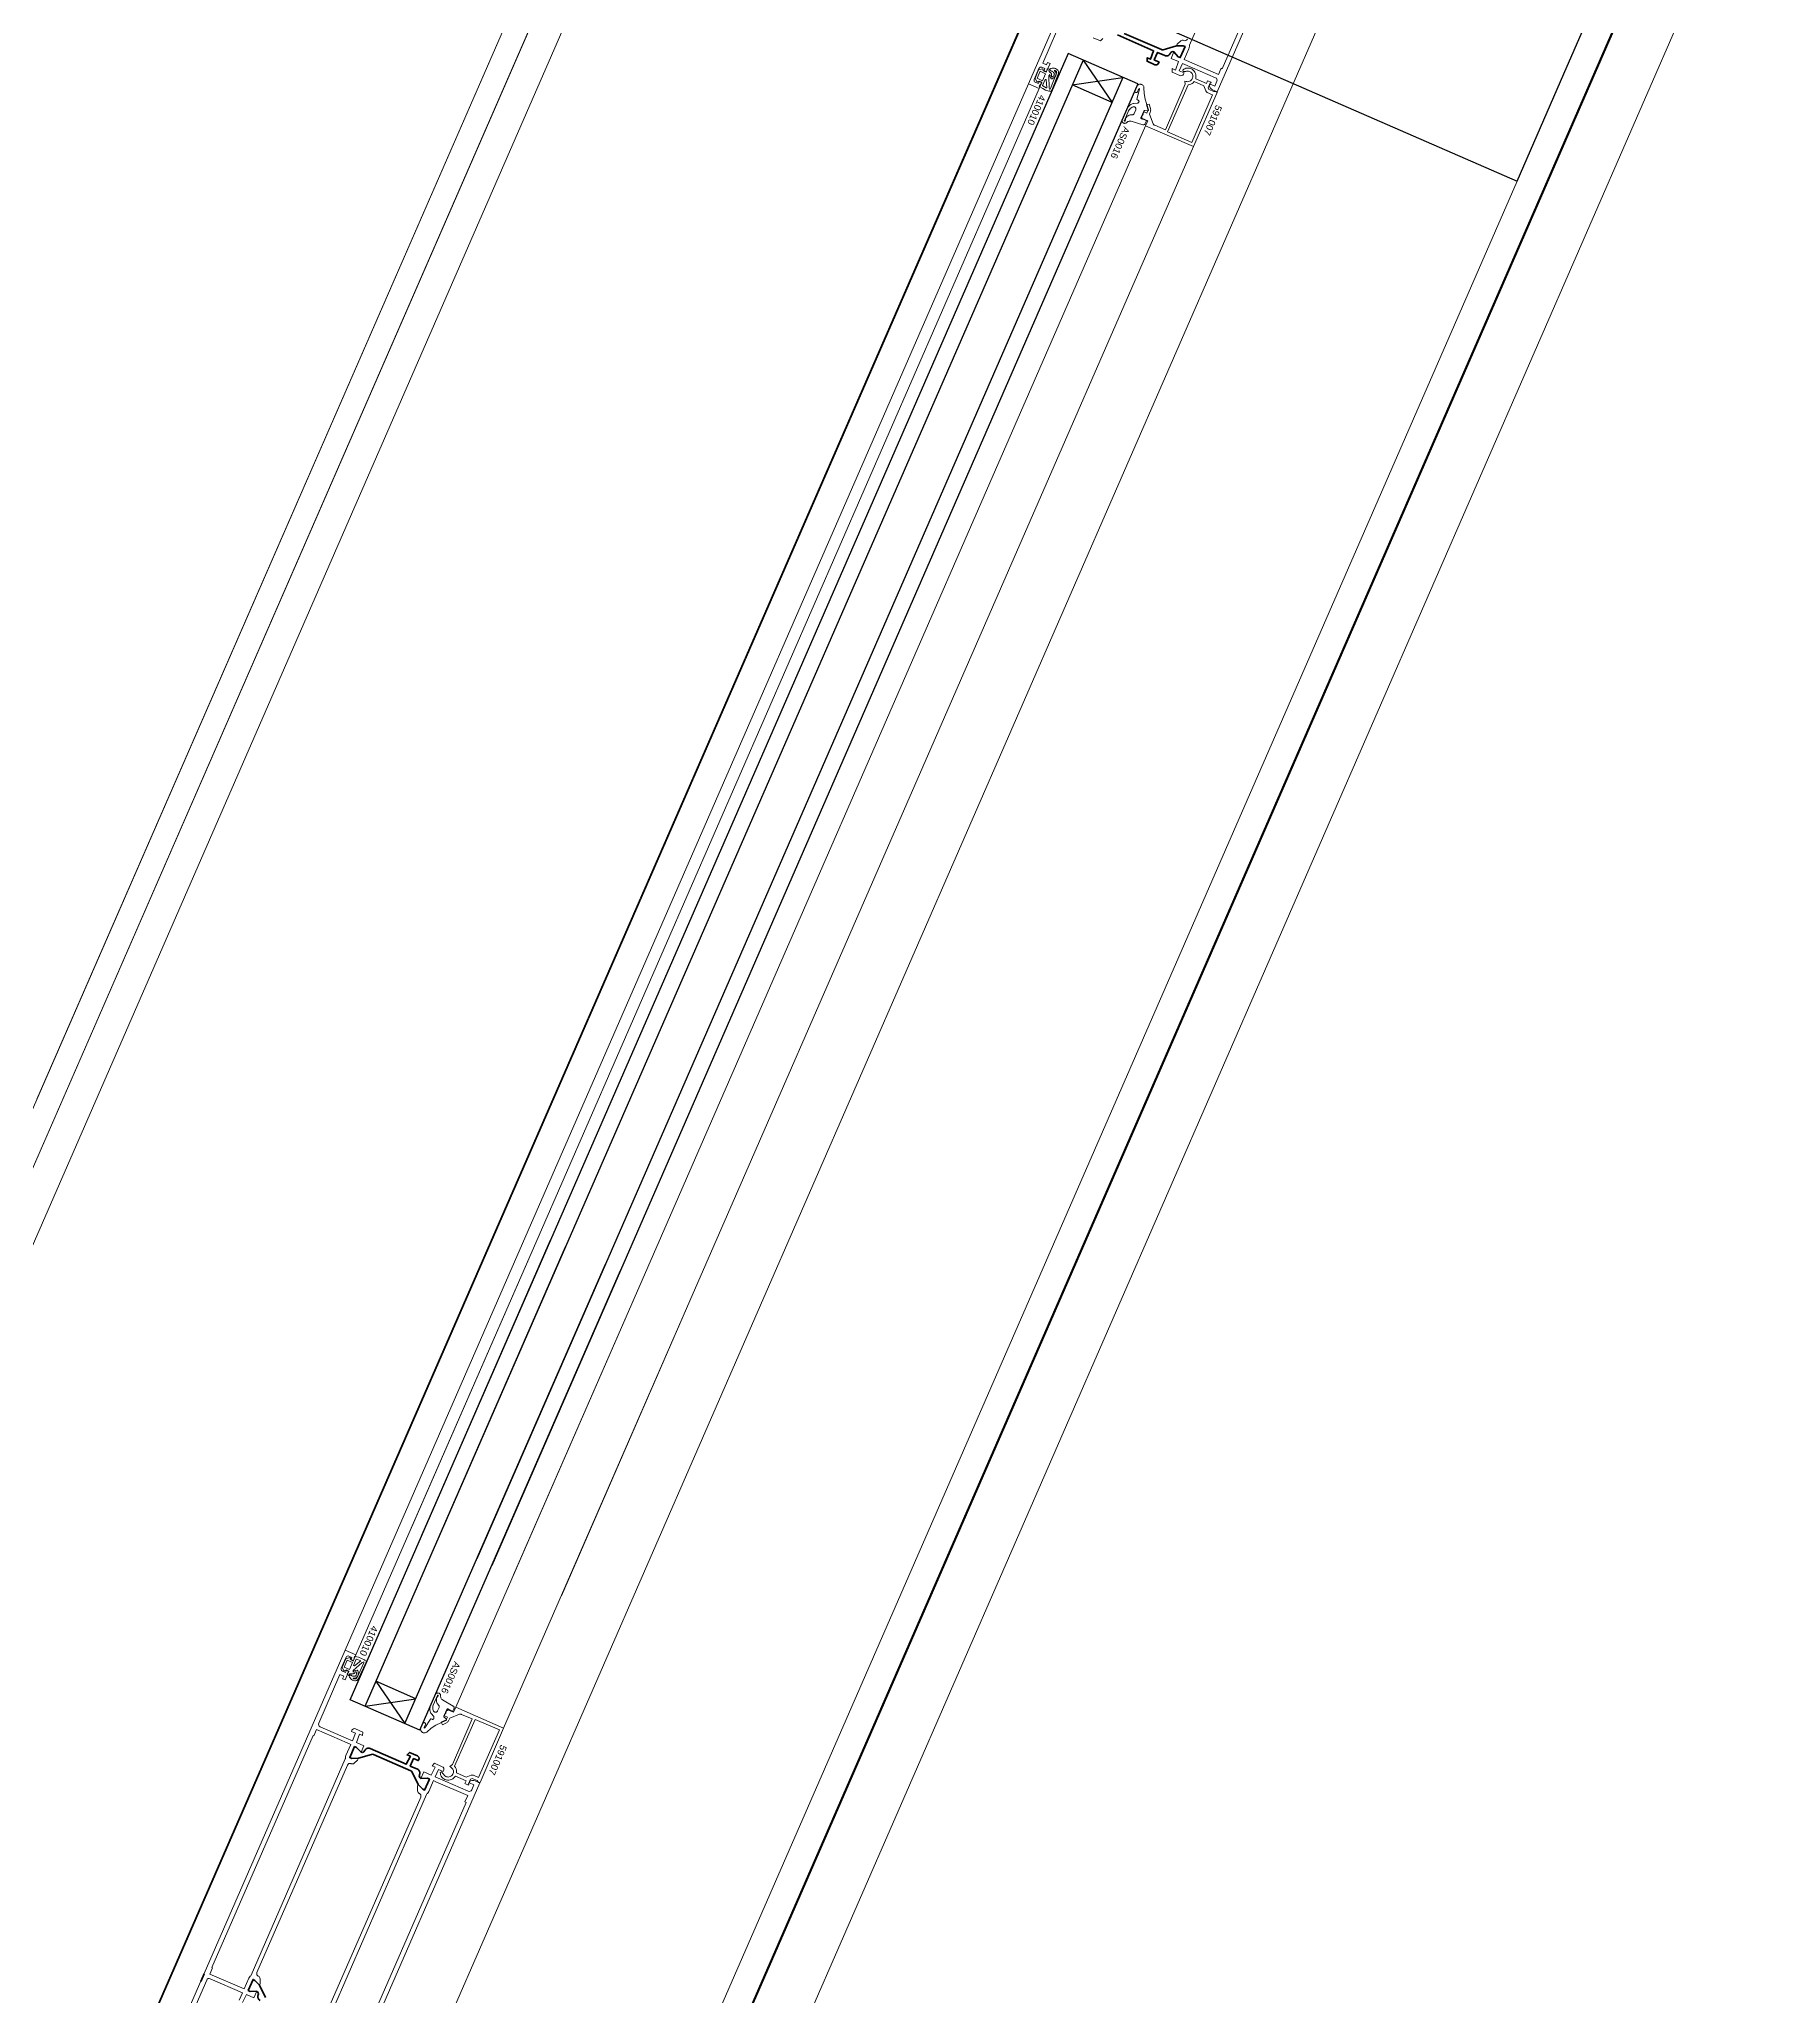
# Model space of a CAD drawing. Header units: millimetres. Extents: x -37281 to 954596, y -59787 to 956680.
# Drawn here: x 6344 to 6984, y -12874 to -12154 of the extents above; entities that cross this region are included whole.
import ezdxf
from ezdxf.enums import TextEntityAlignment as Align

# ---------------------------------------------------------------- set-up
doc = ezdxf.new("R2010")
doc.units = ezdxf.units.MM
doc.header["$MEASUREMENT"] = 0
doc.linetypes.add('Dot & Dashed', pattern=[670.277762, 352.777767, -176.388884, 0, -141.111112])
doc.linetypes.add('Double Dashed', pattern=[1093.611073, 529.166651, -211.666656, 141.111112, -211.666656])
for name, color, linetype, lineweight in [('0_Pen_No__2', 8, 'Continuous', 15), ('0_Pen_No__5', 7, 'Continuous', 25), ('0_Pen_No__6', 7, 'Continuous', 35), ('0_Pen_No__7', 7, 'Continuous', 35), ('0_Pen_No__9', 7, 'Continuous', 13), ('New_A-20-M_Floor_Slab_Pen_No__89', 8, 'Continuous', 20), ('New_A-20-M_Roof_Pen_No__93', 8, 'Continuous', 13), ('New_A-25-M_Curtain_Wall_Pen_No__90', 8, 'Continuous', 20), ('New_A-25-M_Wall_Ext_Pen_No__87', 8, 'Continuous', 20), ('New_ArchiCAD Windows_Pen_No__3', 7, 'Continuous', 18), ('New_ArchiCAD Zone Stamps_Pen_No__9', 7, 'Continuous', 13)]:
    doc.layers.add(name, color=color, linetype=linetype, lineweight=lineweight)
for name, color, linetype, lineweight, true_color in [('0_Pen_No__40', 7, 'Continuous', 35, 0x2a2a2a), ('New_A-15-MG_Structural_Grid_Phase_2_Pen_No__222', 7, 'Continuous', 13, 0x65af33), ('New_A-25-M_Curtain_Wall_Pen_No__69', 7, 'Continuous', 20, 0x606060), ('New_A-35-M_FFE-Zone_Pen_No__74', 7, 'Continuous', 20, 0x606060), ('New_ArchiCAD Windows_Pen_No__23', 7, 'Continuous', 30, 0x2a2a2a)]:
    doc.layers.add(name, color=color, linetype=linetype, lineweight=lineweight, true_color=true_color)
for name, color, linetype in [('New_A-15-MG_Structural_Grid_Phase_2', 7, 'Continuous'), ('New_A-20-M_Floor_Slab', 7, 'Continuous'), ('New_A-20-M_Roof', 7, 'Continuous'), ('New_A-25-M_Curtain_Wall', 7, 'Continuous'), ('New_A-25-M_Wall_Ext', 7, 'Continuous'), ('New_A-35-M_FFE-Zone', 7, 'Continuous'), ('New_ArchiCAD Windows', 7, 'Continuous')]:
    doc.layers.add(name, color=color, linetype=linetype)
doc.styles.add('GENERATED_STYLE_2', font='')
doc.styles.add('GENERATED_STYLE_3', font='')
doc.styles.add('GENERATED_STYLE_4', font='')
doc.styles.get('GENERATED_STYLE_2').set_extended_font_data('Arial', bold=True)
doc.styles.get('GENERATED_STYLE_3').set_extended_font_data('Arial')
doc.styles.get('GENERATED_STYLE_4').set_extended_font_data('Swis721 BT')

# ---------------------------------------------------------------- blocks, each defined once
blk = doc.blocks.new('Wall_2_3', base_point=(10092.6, -4631.3))
at = {"layer": 'New_A-25-M_Wall_Ext_Pen_No__87', "linetype": 'Continuous', "flags": 128}
for points in [[(10000.93, -4591.33), (2142.47, -22613.27)], [(2234.14, -22653.24), (10092.6, -4631.3)]]:
    blk.add_lwpolyline(points, dxfattribs=at)
blk = doc.blocks.new('Wall_4_3', base_point=(9982.59, -4632.6))
at = {"layer": 'New_A-25-M_Wall_Ext_Pen_No__87', "linetype": 'Continuous', "flags": 128}
for points in [[(4871.77, -16353.33), (9982.59, -4632.6)], [(7915.52, -8960.24), (4720.52, -16287.38)]]:
    blk.add_lwpolyline(points, dxfattribs=at)
blk = doc.blocks.new('Single Office_INB 2109_12_3', base_point=(3821.58, -12313.92))
at = {"layer": 'New_A-35-M_FFE-Zone_Pen_No__74', "linetype": 'Continuous'}
blk.add_line((5685.92, -14051.7), (6587.02, -11985.19), dxfattribs=at)
at = {"layer": 'New_ArchiCAD Zone Stamps_Pen_No__9'}
for tag, height, style, p in [('ROOM_NAME', 250, 'GENERATED_STYLE_2', (3482.69, -10969.69)), ('zoneNameLine2', 250, 'GENERATED_STYLE_2', (3294.26, -11401.82)), ('ROOM_NUMBER', 200, 'GENERATED_STYLE_3', (3105.83, -11822.52)), ('measuredAreaCode', 200, 'GENERATED_STYLE_3', (2948.8, -12182.63)), ('DUMMY_649', 200, 'GENERATED_STYLE_3', (3256.2, -12316.68)), ('DUMMY_650', 200, 'GENERATED_STYLE_3', (3605.72, -12469.08)), ('DUMMY_651', 133.33, 'GENERATED_STYLE_3', (3885.01, -12575.63))]:
    blk.add_attdef(tag, text='', height=height, rotation=336.44041, dxfattribs=dict(at, style=style)).set_placement(p, align=Align.TOP_LEFT)
blk = doc.blocks.new('Slab_4_3', base_point=(-34879.65, -33019.01))
at = {"layer": 'New_A-20-M_Floor_Slab_Pen_No__89', "linetype": 'Continuous', "flags": 128}
blk.add_lwpolyline([(19341.14, -30335.29), (10989.45, -26693.54), (10933.09, -26822.78), (1863.41, -22867.95), (9871.66, -4502.51), (4224.74, -2040.17), (4132.95, -2000.14), (2145.42, -6558.18), (-3141.98, -4252.62), (-10743.58, -11326.43), (-11126.43, -10915.01), (-34879.65, -33019.01)], dxfattribs=at)
blk = doc.blocks.new('Slab_8_3', base_point=(10933.09, -26822.78))
at = {"layer": 'New_A-20-M_Floor_Slab_Pen_No__89', "linetype": 'Continuous', "flags": 128}
blk.add_lwpolyline([(10933.09, -26822.78), (1863.41, -22867.95), (9871.66, -4502.51), (18941.33, -8457.33)], close=True, dxfattribs=at)
blk = doc.blocks.new('Triple Window 19[15]_3')
at = {"layer": 'New_ArchiCAD Windows_Pen_No__23', "linetype": 'Continuous'}
for p, q in [((6904.45, -12167.1), (6921.64, -12127.69)), ((6713.1, -12130.58), (6887.26, -12206.52)), ((6887.26, -12206.52), (6904.45, -12167.1))]:
    blk.add_line(p, q, dxfattribs=at)
at = {"layer": 'New_ArchiCAD Windows_Pen_No__3', "linetype": 'Continuous'}
for p, q in [((6958.76, -11154.4), (6019.46, -13308.51)), ((7293.33, -11300.29), (6354.03, -13454.4)), ((6713.1, -12130.58), (6375.55, -12904.68)), ((6549.71, -12980.63), (6887.26, -12206.52))]:
    blk.add_line(p, q, dxfattribs=at)
blk = doc.blocks.new('Wall_139_3', base_point=(10165.92, -4712.54))
at = {"layer": 'New_ArchiCAD Windows', "color": 251, "linetype": 'Continuous', "lineweight": 20, "true_color": 0x606060}
blk.add_blockref('Triple Window 19[15]_3', (0, 0), dxfattribs=at)
blk = doc.blocks.new('Morph_1_3')
at = {"layer": 'New_A-20-M_Roof_Pen_No__93', "linetype": 'Continuous', "flags": 128}
blk.add_lwpolyline([(2064.53, -22792.01), (10012.82, -4564.06)], dxfattribs=at)
blk = doc.blocks.new('Beam_4_3', base_point=(10000.93, -4591.33))
at = {"layer": 'New_A-25-M_Curtain_Wall_Pen_No__69', "linetype": 'Dot & Dashed'}
blk.add_line((10000.93, -4591.33), (2142.47, -22613.27), dxfattribs=at)
at = {"layer": 'New_A-25-M_Curtain_Wall_Pen_No__90', "linetype": 'Continuous'}
for p, q in [((10000.93, -4591.33), (2142.47, -22613.27)), ((10203.2, -4679.52), (2344.74, -22701.46))]:
    blk.add_line(p, q, dxfattribs=at)
blk = doc.blocks.new('Standard grid marker[55]_3', base_point=(12179.47, 840.07))
at = {"layer": 'New_A-15-MG_Structural_Grid_Phase_2_Pen_No__222', "linetype": 'Double Dashed'}
blk.add_line((11800.31, -29.45), (-2469.84, -32755.44), dxfattribs=at)
at = {"layer": 'New_A-15-MG_Structural_Grid_Phase_2_Pen_No__222', "style": 'GENERATED_STYLE_4'}
for tag, p in [('AC_MarkerText_1_0', (11806.43, 1584.91)), ('AC_MarkerText_1_1', (-3621.73, -33796.76))]:
    blk.add_attdef(tag, text='', height=350, rotation=336.44041, dxfattribs=at).set_placement(p, align=Align.MIDDLE_CENTER)

msp = doc.modelspace()

# ---------------------------------------------------------------- linework, layer by layer
at = {"layer": '0_Pen_No__2', "linetype": 'Continuous', "flags": 128}
for points in [[(6720.76, -12145.37), (6712.96, -12163.24), (6714.34, -12163.84), (6714.74, -12162.93), (6715.65, -12163.33), (6714.25, -12166.53), (6713.34, -12166.13), (6713.74, -12165.22), (6712.64, -12164.74, 0.414214), (6711.58, -12165.15), (6709.83, -12169.18, 0.414214), (6710.24, -12170.24), (6711.34, -12170.72), (6711.74, -12169.8), (6712.66, -12170.2), (6711.66, -12172.49), (6707.72, -12170.77), (6771.67, -12024.11)], [(6766.84, -12157.02, -0.112281), (6766.92, -12156.59), (6801.56, -12077.15, -0.112281), (6801.82, -12076.79, 0.112281), (6802.36, -12076.06), (6804.1, -12072.07), (6816.66, -12077.55), (6815.66, -12079.84), (6816.12, -12080.04), (6778.95, -12165.29), (6778.49, -12165.09), (6777.49, -12167.38), (6765.81, -12162.28)], [(6766.15, -12154.36, -0.414214), (6764.83, -12154.88), (6764.78, -12154.85, 0.294108), (6763.71, -12155.03), (6762.39, -12156.21), (6762.11, -12156.86), (6764.53, -12156.82), (6765.26, -12157.14), (6763.5, -12161.17), (6762.77, -12160.85), (6761.15, -12159.06), (6760.11, -12161.44), (6762.86, -12162.64), (6761.75, -12165.75), (6760.55, -12165.23), (6760.47, -12166.5), (6763.36, -12167.76, 0.414214), (6764.67, -12167.25), (6764.87, -12166.79), (6763.13, -12166.03), (6764.33, -12163.28), (6765.23, -12163.67), (6776.43, -12168.55, -0.414214), (6776.95, -12169.87), (6776.15, -12171.7), (6774.5, -12170.98), (6774.1, -12171.37), (6774.31, -12171.9, 0.198912), (6775.37, -12173), (6777.11, -12173.76), (6821.07, -12072.93)], [(6735.04, -12154.11), (6734.16, -12155.03), (6731.46, -12153.85, -0.414214)], [(6765.81, -12162.28), (6764.93, -12161.9), (6766.67, -12157.92, 0.112281), (6766.84, -12157.02)], [(6418.88, -12875.9), (6420.4, -12872.96), (6423.15, -12874.16), (6424.19, -12871.78), (6421.77, -12871.82), (6421.04, -12871.5), (6422.8, -12867.46), (6423.53, -12867.78), (6425.15, -12869.58), (6425.43, -12868.94), (6425.4, -12867.17, 0.294108), (6424.8, -12866.26), (6424.75, -12866.24, -0.414214), (6424.23, -12864.93), (6457.49, -12788.66, -0.414214), (6458.8, -12788.14), (6458.85, -12788.17, 0.294108), (6459.92, -12787.99), (6461.24, -12786.81), (6461.52, -12786.16), (6459.1, -12786.2), (6458.37, -12785.88), (6460.13, -12781.85), (6460.86, -12782.17), (6462.48, -12783.96), (6463.52, -12781.58), (6460.77, -12780.38), (6461.89, -12777.27), (6463.08, -12777.79), (6463.16, -12776.52), (6460.46, -12775.34, 0.414214), (6459.14, -12775.86), (6458.94, -12776.31), (6460.5, -12776.99), (6459.3, -12779.74), (6457.88, -12779.12), (6447.48, -12774.59, -0.414214), (6446.96, -12773.27), (6454.75, -12755.4), (6456.13, -12756), (6455.73, -12756.91), (6456.65, -12757.31), (6458.05, -12754.1), (6457.13, -12753.7), (6456.73, -12754.62), (6455.63, -12754.14, -0.414214), (6455.22, -12753.09), (6456.97, -12749.05, -0.414214), (6458.03, -12748.64), (6459.13, -12749.12), (6458.73, -12750.04), (6459.64, -12750.44), (6460.64, -12748.15), (6456.7, -12746.43), (6392.75, -12893.09)], [(6451.18, -12876.68), (6484.44, -12800.41, 0.414214), (6483.92, -12799.1), (6483.87, -12799.07, -0.294108), (6483.27, -12798.17), (6483.24, -12796.4), (6483.52, -12795.76), (6485.14, -12797.55), (6485.87, -12797.87), (6487.63, -12793.84), (6486.9, -12793.52), (6484.48, -12793.56), (6485.52, -12791.17), (6488.27, -12792.37), (6489.79, -12789.44), (6488.59, -12788.91), (6489.47, -12787.99), (6492.36, -12789.25, -0.414214), (6492.88, -12790.56), (6492.68, -12791.02), (6490.93, -12790.26), (6489.73, -12793.01), (6490.63, -12793.4), (6501.83, -12798.29, 0.414214), (6503.15, -12797.77), (6503.95, -12795.94), (6502.3, -12795.22), (6502.31, -12794.67), (6502.84, -12794.46, -0.198912), (6504.37, -12794.49), (6506.11, -12795.24), (6462.14, -12896.07)], [(6486.86, -12799.11, 0.112281), (6486.59, -12799.46), (6451.96, -12878.9, 0.112281), (6451.87, -12879.34, -0.112281), (6451.7, -12880.23), (6449.96, -12884.22), (6462.52, -12889.7), (6463.52, -12887.4), (6463.98, -12887.6), (6501.15, -12802.36), (6500.69, -12802.16), (6501.69, -12799.86), (6490.01, -12794.77)], [(6490.01, -12794.77), (6489.13, -12794.39), (6487.4, -12798.38, -0.112281), (6486.86, -12799.11)], [(6398, -12885.56), (6405.79, -12867.68, -0.414214), (6407.11, -12867.17), (6418.93, -12872.32), (6417.73, -12875.07)]]:
    msp.add_lwpolyline(points, format="xyb", dxfattribs=at)
for points in [[(6764.59, -12166.26), (6764.39, -12165.73), (6764.76, -12165.46), (6765.17, -12165.26), (6765.6, -12165.11), (6766.05, -12165.04), (6766.51, -12165.03), (6766.97, -12165.1), (6767.41, -12165.23), (6767.86, -12165.47), (6768.26, -12165.78), (6768.61, -12166.16), (6768.89, -12166.58), (6769.09, -12167.05), (6769.22, -12167.54), (6769.27, -12168.05), (6769.23, -12168.56), (6769.17, -12168.94), (6773.11, -12170.66), (6773.55, -12169.65), (6774.83, -12170.21), (6774.67, -12170.58), (6774.49, -12170.5), (6773.73, -12172.24), (6773.99, -12172.9), (6775.78, -12173.68), (6776.69, -12173.58), (6777, -12174), (6768.33, -12193.89), (6750.73, -12186.21), (6751.53, -12184.38), (6749.42, -12183.46), (6749.37, -12182.57), (6749.5, -12182.48), (6749.62, -12182.36), (6749.71, -12182.23), (6749.79, -12182.08), (6749.84, -12181.93), (6749.86, -12181.77), (6749.86, -12181.6), (6749.83, -12181.44), (6750.24, -12181.09), (6751.24, -12181.53), (6751.7, -12180.47), (6751.14, -12178.56), (6752.1, -12178.28), (6752.56, -12179.84), (6752.62, -12180.12), (6752.64, -12180.39), (6752.62, -12180.67), (6752.57, -12180.95), (6752.48, -12181.21), (6752.16, -12181.93), (6753.56, -12185.49), (6753.63, -12185.63), (6753.72, -12185.76), (6753.83, -12185.88), (6753.96, -12185.97), (6754.1, -12186.05), (6758.02, -12187.76)], [(6758.02, -12187.76), (6765.33, -12170.98), (6765.2, -12169.82), (6765.63, -12169.95), (6765.96, -12170.01), (6766.29, -12170.02), (6766.62, -12169.97), (6766.94, -12169.86), (6767.23, -12169.7), (6767.5, -12169.5), (6767.72, -12169.25), (6767.9, -12168.97), (6768.03, -12168.66), (6768.1, -12168.34), (6768.12, -12168), (6768.08, -12167.67), (6767.98, -12167.35), (6767.83, -12167.06), (6767.63, -12166.79), (6767.39, -12166.56), (6767.12, -12166.37), (6766.81, -12166.23), (6766.49, -12166.15), (6766.16, -12166.12), (6765.83, -12166.15), (6765.51, -12166.24), (6764.59, -12166.26)], [(6492.09, -12791.17), (6491.57, -12791.38), (6491.63, -12791.84), (6491.75, -12792.28), (6491.94, -12792.7), (6492.2, -12793.08), (6492.51, -12793.42), (6492.86, -12793.71), (6493.26, -12793.94), (6493.74, -12794.1), (6494.24, -12794.19), (6494.75, -12794.19), (6495.26, -12794.1), (6495.74, -12793.94), (6496.19, -12793.69), (6496.59, -12793.38), (6496.94, -12793.01), (6497.18, -12792.7), (6501.12, -12794.42), (6500.68, -12795.43), (6501.96, -12795.99), (6502.12, -12795.62), (6501.94, -12795.54), (6502.7, -12793.8), (6503.36, -12793.54), (6505.15, -12794.32), (6505.7, -12795.06), (6506.21, -12795.01), (6514.89, -12775.11), (6497.29, -12767.44), (6496.49, -12769.27), (6494.38, -12768.35), (6493.69, -12768.92), (6493.71, -12769.08), (6493.71, -12769.25), (6493.68, -12769.41), (6493.62, -12769.56), (6493.54, -12769.7), (6493.44, -12769.83), (6493.31, -12769.94), (6493.18, -12770.02), (6493.2, -12770.57), (6494.2, -12771.01), (6493.74, -12772.06), (6491.96, -12772.95), (6492.4, -12773.84), (6493.86, -12773.12), (6494.1, -12772.97), (6494.32, -12772.8), (6494.51, -12772.6), (6494.68, -12772.37), (6494.81, -12772.12), (6495.12, -12771.4), (6498.68, -12770.01), (6498.84, -12769.96), (6498.99, -12769.94), (6499.15, -12769.94), (6499.31, -12769.97), (6499.46, -12770.02), (6503.38, -12771.73)], [(6503.38, -12771.73), (6496.06, -12788.5), (6495.13, -12789.2), (6495.51, -12789.43), (6495.78, -12789.63), (6496.01, -12789.87), (6496.2, -12790.14), (6496.33, -12790.44), (6496.42, -12790.77), (6496.45, -12791.1), (6496.42, -12791.43), (6496.33, -12791.75), (6496.19, -12792.06), (6496.01, -12792.33), (6495.77, -12792.57), (6495.5, -12792.77), (6495.21, -12792.91), (6494.89, -12793.01), (6494.55, -12793.05), (6494.22, -12793.03), (6493.9, -12792.95), (6493.59, -12792.82), (6493.31, -12792.64), (6493.06, -12792.42), (6492.86, -12792.15), (6492.7, -12791.86), (6492.09, -12791.17)]]:
    msp.add_lwpolyline(points, dxfattribs=at)
for points in [[(6758.82, -12188.43), (6767.71, -12192.31), (6775.34, -12174.8), (6773.43, -12173.97), (6773.3, -12173.89), (6773.17, -12173.8), (6773.06, -12173.69), (6772.97, -12173.56), (6772.9, -12173.42), (6772.18, -12171.56), (6768.59, -12170), (6768.24, -12170.38), (6767.82, -12170.69), (6767.36, -12170.93), (6766.86, -12171.09), (6766.35, -12171.17)], [(6504.41, -12771.86), (6513.31, -12775.73), (6505.67, -12793.24), (6503.76, -12792.41), (6503.61, -12792.36), (6503.46, -12792.33), (6503.3, -12792.33), (6503.15, -12792.35), (6503, -12792.4), (6501.14, -12793.12), (6497.56, -12791.56), (6497.6, -12791.04), (6497.54, -12790.52), (6497.4, -12790.02), (6497.18, -12789.55), (6496.89, -12789.12)]]:
    msp.add_lwpolyline(points, close=True, dxfattribs=at)
msp.add_lwpolyline([(6457.37, -12780.54), (6458.7, -12781.12), (6456.96, -12785.11, 0.112281), (6456.79, -12786, -0.112281), (6456.71, -12786.43), (6422.07, -12865.87, -0.112281), (6421.81, -12866.23, 0.112281), (6421.27, -12866.96), (6419.53, -12870.95), (6406.97, -12865.47), (6407.97, -12863.18), (6407.7, -12863.06), (6444.87, -12777.81), (6445.15, -12777.93), (6446.14, -12775.64)], format="xyb", close=True, dxfattribs=at)
at = {"layer": '0_Pen_No__40', "linetype": 'Continuous'}
for p, q in [((9735.36, -5700.74), (2596.69, -22071.98)), ((6404.81, -12865.42), (6403.62, -12868.17))]:
    msp.add_line(p, q, dxfattribs=at)
at = {"layer": '0_Pen_No__5', "linetype": 'Continuous'}
for p, q in [((6722.27, -12159.66), (6532.11, -12595.76)), ((6727.77, -12162.06), (6537.61, -12598.16)), ((6747.93, -12170.86), (6722.27, -12159.66)), ((6727.77, -12162.06), (6738.44, -12177.62)), ((6742.43, -12168.46), (6552.28, -12604.55)), ((6747.93, -12170.86), (6557.78, -12606.95)), ((6723.77, -12171.23), (6742.43, -12168.46)), ((6738.44, -12177.62), (6723.77, -12171.23)), ((6458.46, -12764.65), (6532.11, -12595.76)), ((6532.11, -12595.76), (6484.88, -12704.07)), ((6463.96, -12767.05), (6537.61, -12598.16)), ((6478.63, -12773.44), (6552.28, -12604.55)), ((6537.61, -12598.16), (6490.38, -12706.47)), ((6552.28, -12604.55), (6505.05, -12712.87)), ((6484.13, -12775.84), (6557.78, -12606.95)), ((6557.78, -12606.95), (6510.55, -12715.27)), ((6482.63, -12764.28), (6467.96, -12757.88)), ((6467.96, -12757.88), (6478.63, -12773.44)), ((6484.13, -12775.84), (6458.46, -12764.65)), ((6463.96, -12767.05), (6482.63, -12764.28))]:
    msp.add_line(p, q, dxfattribs=at)
at = {"layer": '0_Pen_No__6', "linetype": 'Continuous', "flags": 128}
for points in [[(6742.87, -12152.28), (6756.56, -12158.25, 0.176327), (6757.24, -12158.29), (6762.12, -12156.84), (6764.53, -12156.82), (6765.26, -12157.14), (6763.5, -12161.17), (6762.77, -12160.85), (6761.15, -12159.06, 0.414214), (6759.84, -12159.57), (6759.8, -12159.66, -0.414214), (6757.82, -12160.44), (6755.16, -12159.28), (6753.96, -12162.03), (6755.71, -12162.79), (6755.51, -12163.25, -0.414214), (6754.19, -12163.77), (6751.3, -12162.51), (6751.38, -12161.23), (6752.58, -12161.75), (6753.7, -12158.64), (6740.41, -12152.85, -0.414214)], [(6425.44, -12875.16, -0.414214), (6424.66, -12873.19), (6424.7, -12873.1, 0.414214), (6424.19, -12871.78), (6421.77, -12871.82), (6421.04, -12871.5), (6422.8, -12867.46), (6423.53, -12867.78), (6425.16, -12869.56), (6427.41, -12874.13, 0.176327)]]:
    msp.add_lwpolyline(points, format="xyb", dxfattribs=at)
msp.add_lwpolyline([(6463.8, -12783.45, -0.414214), (6462.48, -12783.96), (6460.86, -12782.17), (6460.13, -12781.85), (6458.37, -12785.88), (6459.1, -12786.2), (6461.51, -12786.18), (6466.39, -12784.73, -0.176327), (6467.08, -12784.77), (6480.76, -12790.74, -0.176327), (6481.26, -12791.21), (6483.51, -12795.78), (6485.14, -12797.55), (6485.87, -12797.87), (6487.63, -12793.84), (6486.9, -12793.52), (6484.48, -12793.56, -0.414214), (6483.96, -12792.24), (6484, -12792.15, 0.414214), (6483.23, -12790.18), (6480.57, -12789.02), (6481.77, -12786.27), (6483.51, -12787.03), (6483.71, -12786.57, 0.414214), (6483.19, -12785.25), (6480.31, -12783.99), (6479.43, -12784.92), (6480.62, -12785.44), (6479.1, -12788.38), (6465.81, -12782.58, 0.414214), (6463.84, -12783.36)], format="xyb", close=True, dxfattribs=at)
at = {"layer": '0_Pen_No__9', "linetype": 'Continuous'}
for p, q in [((6707.72, -12170.77), (6523.95, -12592.2)), ((6711.66, -12172.49), (6527.89, -12593.92)), ((6750.73, -12186.21), (6565.75, -12610.43)), ((6768.33, -12193.89), (6583.35, -12618.1)), ((6456.7, -12746.43), (6523.95, -12592.2)), ((6460.64, -12748.15), (6527.89, -12593.92)), ((6527.89, -12593.92), (6480.66, -12702.24)), ((6497.29, -12767.44), (6565.75, -12610.43)), ((6565.75, -12610.43), (6518.52, -12718.74)), ((6514.89, -12775.11), (6583.35, -12618.1)), ((6583.35, -12618.1), (6536.12, -12726.42))]:
    msp.add_line(p, q, dxfattribs=at)
at = {"layer": '0_Pen_No__9', "linetype": 'Continuous', "flags": 128}
for points in [[(6718.67, -12167.22), (6716.25, -12173.1), (6715.97, -12173.66), (6715.41, -12173.39), (6715.34, -12173.55), (6715.17, -12173.5), (6714.02, -12173.1), (6712.94, -12172.55), (6711.93, -12171.86), (6711.71, -12171.68), (6712.61, -12170.4), (6711.29, -12169.82), (6711.17, -12170.1), (6710.81, -12170.11), (6710.13, -12168.74), (6711.46, -12165.68), (6712.93, -12165.24), (6713.17, -12165.52), (6713.05, -12165.79), (6714.36, -12166.36), (6714.61, -12165.25), (6715.39, -12165.42), (6715.25, -12166.04), (6715.61, -12166.56), (6715.72, -12166.6), (6715.82, -12166.66), (6715.91, -12166.74), (6715.99, -12166.83), (6716.06, -12166.93), (6716.1, -12167.04), (6716.13, -12167.16), (6716.17, -12167.33), (6716.19, -12167.51), (6716.18, -12167.69), (6716.14, -12167.87), (6716.07, -12168.03), (6716.31, -12168.31), (6716.52, -12168.22), (6716.71, -12168.1), (6716.87, -12167.95), (6717.02, -12167.77), (6717.13, -12167.57), (6717.21, -12167.36), (6717.23, -12167.23), (6717.22, -12167.09), (6717.19, -12166.96), (6717.14, -12166.83), (6717.07, -12166.72), (6716.98, -12166.62), (6716.87, -12166.54), (6716.69, -12166.38), (6716.49, -12166.25), (6716.27, -12166.16), (6716.04, -12166.09), (6715.81, -12166.06), (6715.62, -12165.36), (6716, -12165.19), (6716.41, -12165.09), (6716.83, -12165.07), (6717.25, -12165.11), (6717.65, -12165.23), (6718.03, -12165.41), (6718.37, -12165.66), (6718.52, -12165.84), (6718.64, -12166.05), (6718.72, -12166.28), (6718.77, -12166.51), (6718.77, -12166.75), (6718.74, -12166.99)], [(6715.76, -12172.58), (6718.07, -12166.87), (6718.09, -12166.72), (6718.08, -12166.58), (6718.04, -12166.44), (6717.99, -12166.3), (6717.91, -12166.18), (6717.82, -12166.07), (6717.7, -12165.97), (6717.58, -12165.9), (6717.44, -12165.85), (6717.3, -12165.82), (6717.24, -12165.98), (6717.43, -12166.12), (6717.59, -12166.3), (6717.72, -12166.5), (6717.81, -12166.71), (6717.87, -12166.94), (6717.89, -12167.18), (6717.88, -12167.42), (6717.75, -12167.75), (6717.57, -12168.06), (6717.34, -12168.34), (6717.07, -12168.58), (6716.77, -12168.77), (6716.43, -12168.91), (6716.09, -12168.99), (6715.47, -12167.88), (6715.68, -12167.65), (6715.58, -12167.35), (6715.23, -12167.84), (6715.28, -12172.29), (6715.51, -12172.76), (6715.69, -12172.75)], [(6712.9, -12169.65), (6710.88, -12168.77), (6712, -12166.2), (6714.01, -12167.08)], [(6712.98, -12171.51), (6712.88, -12171.44), (6713.86, -12169.18), (6714.25, -12169.25), (6714.48, -12172.32), (6714.25, -12172.22)], [(6749.78, -12185.86), (6749.91, -12185.87), (6750.05, -12185.86), (6750.17, -12185.83), (6750.3, -12185.78), (6750.41, -12185.7), (6750.51, -12185.61), (6750.59, -12185.51), (6750.65, -12185.39), (6751, -12184.59), (6751.02, -12184.54), (6751.03, -12184.49), (6751.03, -12184.44), (6751.02, -12184.39), (6751, -12184.34), (6750.97, -12184.3), (6750.94, -12184.26), (6750.9, -12184.22), (6750.86, -12184.2), (6750.81, -12184.18), (6749.24, -12183.71), (6749.2, -12183.69), (6749.15, -12183.66), (6749.11, -12183.63), (6749.08, -12183.59), (6749.06, -12183.55), (6749.04, -12183.5), (6749.03, -12183.45), (6749.03, -12183.4), (6749.04, -12183.35), (6749.05, -12183.3), (6750.13, -12180.83), (6750.15, -12180.79), (6750.18, -12180.76), (6750.21, -12180.73), (6750.25, -12180.7), (6750.29, -12180.68), (6750.33, -12180.66), (6750.38, -12180.66), (6750.42, -12180.66), (6751.49, -12180.72), (6751.54, -12180.72), (6751.59, -12180.71), (6751.64, -12180.69), (6751.68, -12180.67), (6751.72, -12180.64), (6751.75, -12180.6), (6751.78, -12180.56), (6751.8, -12180.51), (6751.81, -12180.46), (6751.81, -12180.41), (6751.8, -12180.36), (6751.79, -12180.31), (6751.2, -12178.38), (6750.57, -12176.4), (6750.21, -12174.34), (6750.15, -12172.26), (6750.12, -12172.02), (6750.05, -12171.79), (6749.94, -12171.58), (6749.79, -12171.39), (6749.61, -12171.23), (6749.41, -12171.1), (6749.19, -12171), (6748.96, -12170.95), (6748.72, -12170.94), (6748.48, -12170.96), (6748.25, -12171.03), (6748.04, -12171.13), (6747.85, -12171.27), (6747.68, -12171.45), (6746.85, -12173.33), (6746.83, -12173.41), (6746.81, -12173.49), (6746.81, -12173.58), (6746.83, -12173.66), (6746.85, -12173.74), (6746.89, -12173.81), (6746.94, -12173.87), (6747.01, -12173.93), (6747.07, -12173.97), (6747.15, -12174.01), (6747.23, -12174.03), (6747.31, -12174.03), (6747.4, -12174.03), (6747.48, -12174.01), (6747.55, -12173.97), (6747.62, -12173.93), (6747.68, -12173.87), (6747.73, -12173.81), (6747.77, -12173.73), (6748.2, -12172.76), (6748.22, -12172.72), (6748.24, -12172.68), (6748.28, -12172.65), (6748.32, -12172.62), (6748.36, -12172.59), (6748.4, -12172.58), (6748.45, -12172.57), (6748.47, -12172.62), (6748.47, -12172.66), (6748.47, -12172.71), (6748.47, -12172.76), (6747.59, -12176.42), (6747.58, -12176.5), (6747.6, -12176.57), (6747.62, -12176.61), (6747.65, -12176.65), (6747.68, -12176.69), (6747.72, -12176.71), (6747.76, -12176.74), (6748.04, -12176.86), (6748.12, -12176.9), (6748.19, -12176.96), (6748.25, -12177.02), (6748.29, -12177.1), (6748.32, -12177.18), (6748.34, -12177.26), (6748.34, -12177.35), (6748.33, -12177.44), (6748.3, -12177.52), (6748.26, -12177.59), (6748.21, -12177.66), (6748.14, -12177.72), (6747.89, -12177.91), (6747.85, -12177.93), (6747.81, -12177.95), (6747.77, -12177.96), (6747.72, -12177.96), (6746.3, -12178.03), (6746.23, -12178.03), (6746.16, -12178.05), (6745.83, -12178.16), (6745.37, -12178.36), (6744.95, -12178.63), (6744.58, -12178.97), (6744.27, -12179.36), (6744.03, -12179.81), (6742.23, -12183.93), (6742.18, -12184.08), (6742.15, -12184.25), (6742.16, -12184.41), (6742.18, -12184.58), (6742.24, -12184.73), (6742.32, -12184.88), (6742.42, -12185.01), (6742.54, -12185.12), (6742.68, -12185.21), (6742.84, -12185.28), (6743, -12185.32), (6743.16, -12185.33), (6743.33, -12185.31), (6743.49, -12185.27), (6743.64, -12185.2), (6743.78, -12185.11), (6743.9, -12184.99), (6744.07, -12184.83), (6744.27, -12184.69), (6744.49, -12184.59), (6744.73, -12184.52), (6744.97, -12184.49), (6745.21, -12184.51), (6745.45, -12184.56)], [(6747.15, -12180.4), (6747.2, -12180.27), (6747.22, -12180.14), (6747.22, -12180), (6747.19, -12179.87), (6747.15, -12179.74), (6747.08, -12179.63), (6746.99, -12179.52), (6746.89, -12179.43), (6746.78, -12179.36), (6746.65, -12179.31), (6746.52, -12179.29), (6746.38, -12179.28), (6746.25, -12179.3), (6745.87, -12179.41), (6745.52, -12179.59), (6745.2, -12179.81), (6744.92, -12180.08), (6744.68, -12180.39), (6744.5, -12180.74), (6742.95, -12184.29), (6742.94, -12184.32), (6742.94, -12184.34), (6742.94, -12184.37), (6742.94, -12184.39), (6742.95, -12184.41), (6742.96, -12184.44), (6742.98, -12184.45), (6742.99, -12184.47), (6743.01, -12184.49), (6743.04, -12184.49), (6743.06, -12184.5), (6743.09, -12184.5), (6743.11, -12184.5), (6743.13, -12184.49), (6743.16, -12184.48), (6743.18, -12184.47), (6743.2, -12184.45), (6743.21, -12184.43), (6743.22, -12184.41), (6743.37, -12184.08), (6743.38, -12184.03), (6743.39, -12183.99), (6743.39, -12183.94), (6743.39, -12183.9), (6743.38, -12183.85), (6743.36, -12183.81), (6743.33, -12183.77), (6743.3, -12183.74), (6743.33, -12183.66), (6743.51, -12183.32), (6743.74, -12183.01), (6744.02, -12182.74), (6744.33, -12182.52), (6744.67, -12182.34), (6745.04, -12182.22), (6745.42, -12182.16), (6745.8, -12182.16), (6745.93, -12182.16), (6746.05, -12182.14), (6746.17, -12182.1), (6746.28, -12182.05), (6746.38, -12181.98), (6746.46, -12181.89), (6746.54, -12181.79), (6746.6, -12181.68)], [(6461.55, -12756.87), (6464.22, -12751.1), (6464.44, -12750.52), (6463.86, -12750.29), (6463.93, -12750.13), (6463.78, -12750.03), (6462.7, -12749.47), (6461.55, -12749.05), (6460.37, -12748.78), (6460.09, -12748.73), (6459.75, -12750.27), (6458.44, -12749.69), (6458.56, -12749.42), (6458.32, -12749.15), (6456.85, -12749.58), (6455.52, -12752.64), (6456.2, -12754.01), (6456.56, -12754), (6456.68, -12753.73), (6458, -12754.3), (6457.34, -12755.23), (6458, -12755.7), (6458.36, -12755.17), (6458.98, -12755.08), (6459.09, -12755.13), (6459.21, -12755.16), (6459.33, -12755.18), (6459.44, -12755.18), (6459.56, -12755.15), (6459.67, -12755.11), (6459.78, -12755.05), (6459.94, -12754.97), (6460.08, -12754.86), (6460.2, -12754.72), (6460.3, -12754.57), (6460.38, -12754.41), (6460.75, -12754.4), (6460.82, -12754.61), (6460.86, -12754.84), (6460.86, -12755.06), (6460.83, -12755.29), (6460.76, -12755.5), (6460.66, -12755.71), (6460.57, -12755.81), (6460.47, -12755.9), (6460.36, -12755.97), (6460.23, -12756.01), (6460.1, -12756.04), (6459.96, -12756.04), (6459.83, -12756.02), (6459.59, -12756), (6459.36, -12755.93), (6459.14, -12755.84), (6458.94, -12755.71), (6458.76, -12755.56), (6458.11, -12755.9), (6458.25, -12756.3), (6458.46, -12756.66), (6458.72, -12756.99), (6459.04, -12757.26), (6459.4, -12757.48), (6459.79, -12757.63), (6460.2, -12757.71), (6460.44, -12757.7), (6460.67, -12757.64), (6460.9, -12757.55), (6461.1, -12757.42), (6461.28, -12757.26), (6461.43, -12757.08)], [(6459.4, -12750.99), (6457.39, -12750.11), (6456.27, -12752.67), (6458.29, -12753.55)], [(6463.5, -12751.09), (6460.89, -12756.68), (6460.79, -12756.78), (6460.68, -12756.88), (6460.55, -12756.95), (6460.42, -12757), (6460.27, -12757.03), (6460.13, -12757.03), (6459.98, -12757.01), (6459.84, -12756.97), (6459.71, -12756.91), (6459.59, -12756.82), (6459.67, -12756.67), (6459.9, -12756.71), (6460.14, -12756.7), (6460.37, -12756.67), (6460.6, -12756.59), (6460.81, -12756.47), (6461, -12756.33), (6461.16, -12756.16), (6461.32, -12755.83), (6461.42, -12755.49), (6461.47, -12755.13), (6461.46, -12754.78), (6461.39, -12754.42), (6461.27, -12754.09), (6461.09, -12753.77), (6459.85, -12754.08), (6459.83, -12754.39), (6459.55, -12754.52), (6459.66, -12753.93), (6462.96, -12750.94), (6463.46, -12750.78), (6463.58, -12750.93)], [(6460.83, -12749.79), (6460.7, -12749.76), (6459.72, -12752.02), (6460.03, -12752.25), (6462.44, -12750.34), (6462.21, -12750.24)], [(6496.38, -12766.98), (6496.48, -12767.07), (6496.56, -12767.18), (6496.63, -12767.29), (6496.67, -12767.42), (6496.69, -12767.55), (6496.69, -12767.68), (6496.67, -12767.82), (6496.63, -12767.94), (6496.28, -12768.75), (6496.26, -12768.79), (6496.22, -12768.83), (6496.19, -12768.86), (6496.14, -12768.89), (6496.1, -12768.91), (6496.05, -12768.92), (6496, -12768.93), (6495.95, -12768.92), (6495.9, -12768.91), (6495.85, -12768.89), (6494.44, -12768.05), (6494.39, -12768.03), (6494.34, -12768.02), (6494.29, -12768.01), (6494.24, -12768.02), (6494.19, -12768.03), (6494.15, -12768.05), (6494.1, -12768.08), (6494.07, -12768.11), (6494.04, -12768.15), (6494.01, -12768.19), (6492.94, -12770.66), (6492.92, -12770.7), (6492.91, -12770.75), (6492.91, -12770.79), (6492.92, -12770.84), (6492.93, -12770.88), (6492.95, -12770.92), (6492.97, -12770.96), (6493, -12771), (6493.78, -12771.73), (6493.81, -12771.77), (6493.84, -12771.81), (6493.86, -12771.86), (6493.87, -12771.91), (6493.87, -12771.96), (6493.87, -12772.01), (6493.85, -12772.06), (6493.83, -12772.1), (6493.8, -12772.14), (6493.77, -12772.18), (6493.73, -12772.21), (6493.68, -12772.23), (6491.87, -12773.11), (6489.98, -12774), (6488.24, -12775.14), (6486.67, -12776.51), (6486.47, -12776.65), (6486.25, -12776.75), (6486.02, -12776.82), (6485.79, -12776.84), (6485.55, -12776.82), (6485.31, -12776.76), (6485.1, -12776.66), (6484.9, -12776.53), (6484.72, -12776.37), (6484.58, -12776.17), (6484.47, -12775.96), (6484.41, -12775.73), (6484.38, -12775.49), (6484.39, -12775.25), (6485.21, -12773.36), (6485.25, -12773.29), (6485.3, -12773.23), (6485.36, -12773.17), (6485.43, -12773.12), (6485.51, -12773.09), (6485.59, -12773.07), (6485.67, -12773.06), (6485.75, -12773.07), (6485.83, -12773.09), (6485.91, -12773.12), (6485.98, -12773.17), (6486.04, -12773.22), (6486.09, -12773.29), (6486.13, -12773.36), (6486.15, -12773.44), (6486.17, -12773.52), (6486.17, -12773.6), (6486.15, -12773.68), (6486.13, -12773.76), (6485.7, -12774.74), (6485.69, -12774.78), (6485.68, -12774.83), (6485.68, -12774.88), (6485.68, -12774.92), (6485.69, -12774.97), (6485.71, -12775.01), (6485.74, -12775.05), (6485.78, -12775.03), (6485.82, -12775.01), (6485.85, -12774.98), (6485.88, -12774.94), (6487.97, -12771.8), (6488.02, -12771.74), (6488.09, -12771.71), (6488.14, -12771.7), (6488.18, -12771.69), (6488.23, -12771.69), (6488.28, -12771.7), (6488.32, -12771.71), (6488.6, -12771.84), (6488.69, -12771.86), (6488.77, -12771.88), (6488.86, -12771.87), (6488.95, -12771.86), (6489.03, -12771.83), (6489.1, -12771.78), (6489.17, -12771.72), (6489.22, -12771.65), (6489.26, -12771.58), (6489.29, -12771.5), (6489.3, -12771.41), (6489.3, -12771.32), (6489.27, -12771.01), (6489.26, -12770.97), (6489.24, -12770.93), (6489.22, -12770.89), (6489.2, -12770.85), (6488.27, -12769.76), (6488.23, -12769.71), (6488.19, -12769.64), (6488.05, -12769.33), (6487.88, -12768.86), (6487.8, -12768.36), (6487.79, -12767.86), (6487.87, -12767.37), (6488.03, -12766.89), (6489.83, -12762.77), (6489.91, -12762.62), (6490.01, -12762.49), (6490.13, -12762.38), (6490.27, -12762.29), (6490.42, -12762.22), (6490.58, -12762.18), (6490.75, -12762.17), (6490.92, -12762.18), (6491.08, -12762.23), (6491.23, -12762.29), (6491.37, -12762.39), (6491.49, -12762.5), (6491.59, -12762.63), (6491.67, -12762.78), (6491.72, -12762.93), (6491.74, -12763.1), (6491.74, -12763.26), (6491.74, -12763.51), (6491.78, -12763.75), (6491.85, -12763.98), (6491.96, -12764.19), (6492.11, -12764.39), (6492.28, -12764.56), (6492.48, -12764.7)], [(6490.59, -12768.78), (6490.53, -12768.9), (6490.45, -12769), (6490.35, -12769.09), (6490.23, -12769.17), (6490.11, -12769.22), (6489.98, -12769.25), (6489.84, -12769.26), (6489.71, -12769.24), (6489.58, -12769.2), (6489.45, -12769.15), (6489.34, -12769.07), (6489.25, -12768.97), (6489.17, -12768.86), (6489, -12768.51), (6488.88, -12768.13), (6488.83, -12767.75), (6488.84, -12767.35), (6488.91, -12766.97), (6489.03, -12766.6), (6490.58, -12763.04), (6490.6, -12763.02), (6490.61, -12763), (6490.63, -12762.99), (6490.65, -12762.97), (6490.67, -12762.96), (6490.7, -12762.96), (6490.72, -12762.95), (6490.75, -12762.96), (6490.77, -12762.96), (6490.79, -12762.97), (6490.81, -12762.99), (6490.83, -12763), (6490.85, -12763.02), (6490.86, -12763.04), (6490.87, -12763.07), (6490.87, -12763.09), (6490.87, -12763.12), (6490.87, -12763.14), (6490.86, -12763.16), (6490.71, -12763.5), (6490.69, -12763.54), (6490.66, -12763.58), (6490.63, -12763.61), (6490.59, -12763.64), (6490.55, -12763.66), (6490.51, -12763.67), (6490.46, -12763.68), (6490.42, -12763.68), (6490.38, -12763.76), (6490.25, -12764.12), (6490.18, -12764.5), (6490.17, -12764.89), (6490.22, -12765.27), (6490.33, -12765.64), (6490.49, -12765.99), (6490.7, -12766.31), (6490.97, -12766.59), (6491.05, -12766.68), (6491.12, -12766.78), (6491.17, -12766.89), (6491.2, -12767.01), (6491.22, -12767.13), (6491.22, -12767.26), (6491.19, -12767.38), (6491.15, -12767.49)]]:
    msp.add_lwpolyline(points, close=True, dxfattribs=at)

# ---------------------------------------------------------------- block references
at = {"layer": 'New_A-15-MG_Structural_Grid_Phase_2', "color": 8, "linetype": 'Continuous', "lineweight": 15}
msp.add_blockref('Standard grid marker[55]_3', (12179.47, 840.07), dxfattribs=at)
at = {"layer": 'New_A-20-M_Floor_Slab', "color": 8, "linetype": 'Continuous', "lineweight": 20}
for name, p in [('Slab_4_3', (-34879.65, -33019.01)), ('Slab_8_3', (10933.09, -26822.78))]:
    msp.add_blockref(name, p, dxfattribs=at)
at = {"layer": 'New_A-20-M_Roof', "linetype": 'Continuous', "lineweight": 0}
msp.add_blockref('Morph_1_3', (0, 0), dxfattribs=at)
at = {"layer": 'New_A-25-M_Curtain_Wall', "color": 8, "lineweight": 20}
msp.add_blockref('Beam_4_3', (10000.93, -4591.33), dxfattribs=at)
at = {"layer": 'New_A-25-M_Wall_Ext', "color": 250, "lineweight": 50, "true_color": 0x2a2a2a}
for name, p in [('Wall_4_3', (9982.59, -4632.6)), ('Wall_139_3', (10165.92, -4712.54)), ('Wall_2_3', (10092.6, -4631.3))]:
    msp.add_blockref(name, p, dxfattribs=at)
at = {"layer": 'New_A-35-M_FFE-Zone', "linetype": 'Continuous'}
msp.add_blockref('Single Office_INB 2109_12_3', (3821.58, -12313.92), dxfattribs=at)

# ---------------------------------------------------------------- texts
at = {"layer": '0_Pen_No__7', "linetype": 'Continuous', "char_height": 2.5, "attachment_point": 7, "rotation": 246.44041, "style": 'GENERATED_STYLE_3'}
for s, insert in [('\\A1;{\\fArial|b0|i0|c0|p34;410010}', (6711.82, -12174.59)), ('\\A1;{\\fArial|b0|i0|c0|p34;591007}', (6776.62, -12178.36)), ('\\A1;{\\fArial|b0|i0|c0|p34;AS0016}', (6742.74, -12186.24)), ('\\A1;{\\fArial|b0|i0|c0|p34;410010}', (6466.51, -12737.18)), ('\\A1;{\\fArial|b0|i0|c0|p34;AS0016}', (6496.77, -12750.33)), ('\\A1;{\\fArial|b0|i0|c0|p34;591007}', (6513.85, -12780.95))]:
    msp.add_mtext(s, dxfattribs=dict(at, insert=insert))

doc.saveas('drawing.dxf')
